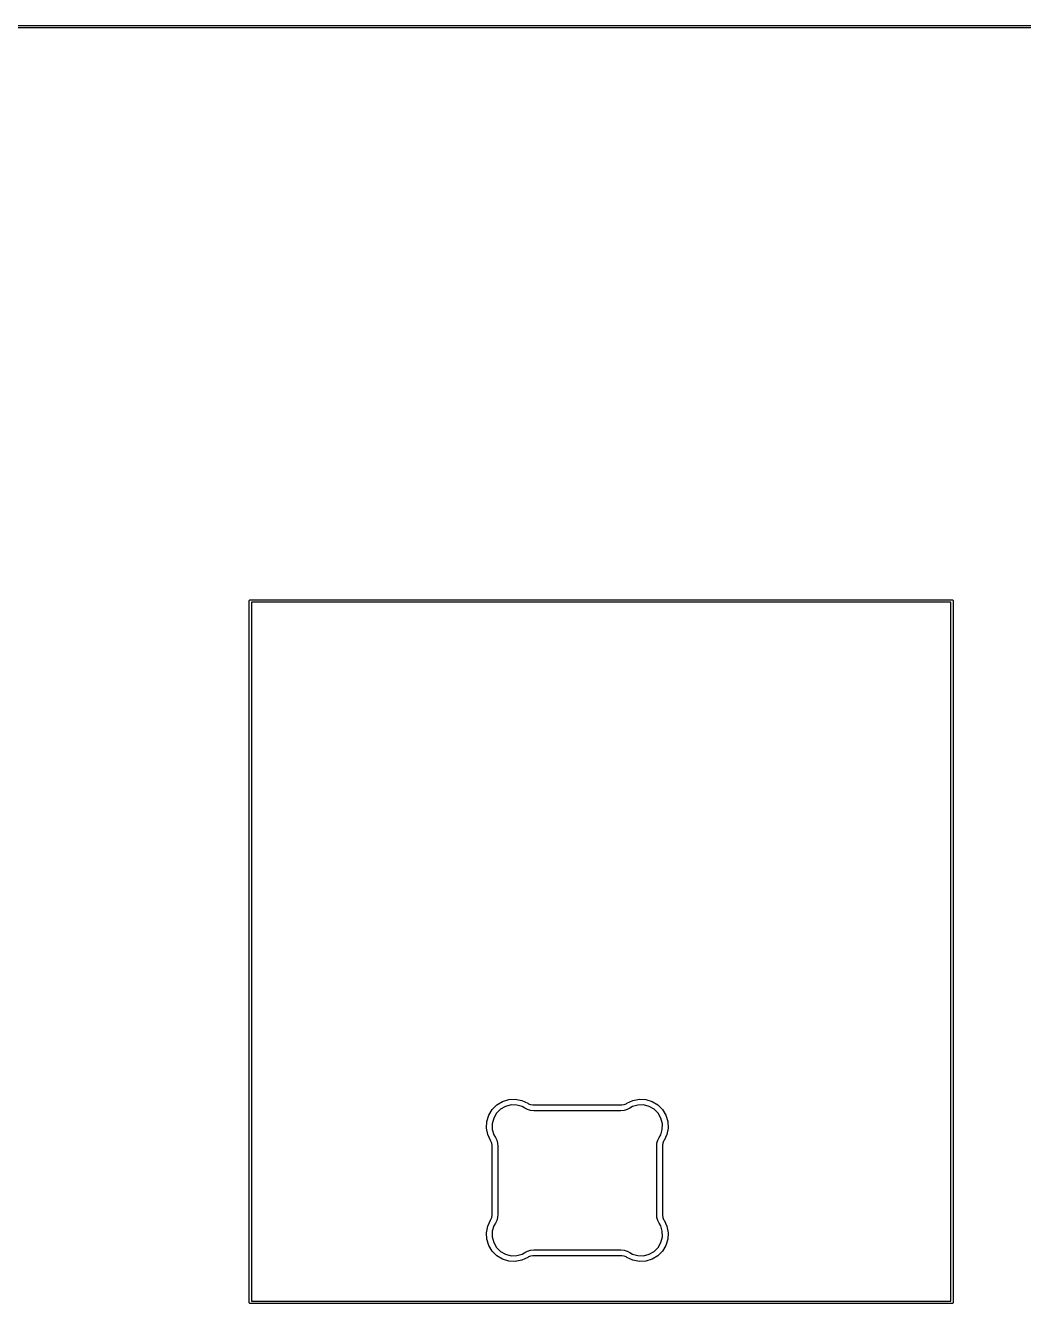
# Model space of a CAD drawing. Header units: millimetres. Extents: x 53 to 494, y -224 to -59.
# Drawn here: x 112.52 to 133.14, y -85.44 to -59.02 of the extents above; entities that cross this region are included whole.
import ezdxf

# ---------------------------------------------------------------- set-up
doc = ezdxf.new("R2010")
doc.units = ezdxf.units.MM
for name, color, linetype, true_color in [('Edge.Cuts', 254, 'CONTINUOUS', 0xd0d2cd), ('F.Courtyard', 6, 'CONTINUOUS', 0xff26e2), ('User.Eco2', 31, 'CONTINUOUS', 0xd8c852)]:
    doc.layers.add(name, color=color, linetype=linetype, true_color=true_color)

msp = doc.modelspace()

# ---------------------------------------------------------------- linework, layer by layer
at = {"layer": 'Edge.Cuts', "linetype": 'CONTINUOUS'}
for p, q in [((53.5, -59.015), (493.5, -59.015)), ((493.475, -59.065), (53.525, -59.065)), ((117.143, -70.91), (117.144903, -70.900433)), ((117.143, -85.41), (117.143, -70.91)), ((117.144903, -70.900433), (117.158433, -70.886903)), ((117.158433, -70.886903), (117.168, -70.885)), ((117.168, -70.885), (131.668, -70.885)), ((117.193, -70.935), (117.193, -85.385)), ((131.643, -70.935), (117.193, -70.935)), ((131.643, -85.385), (131.643, -70.935)), ((131.668, -70.885), (131.677567, -70.886903)), ((131.677567, -70.886903), (131.691097, -70.900433)), ((131.691097, -70.900433), (131.693, -70.91)), ((131.693, -70.91), (131.693, -85.41)), ((122.166885, -81.427652), (122.262652, -81.331885)), ((122.262652, -81.331885), (122.378609, -81.26191)), ((122.441018, -81.361594), (122.338537, -81.420096)), ((122.378609, -81.26191), (122.507974, -81.221819)), ((122.555294, -81.332167), (122.441018, -81.361594)), ((122.507974, -81.221819), (122.643181, -81.213959)), ((122.673285, -81.333897), (122.555294, -81.332167)), ((122.643181, -81.213959), (122.77632, -81.238787)), ((122.786649, -81.366661), (122.673285, -81.333897)), ((122.77632, -81.238787), (122.899603, -81.294852)), ((122.837082, -81.397277), (122.786649, -81.366661)), ((122.899603, -81.294852), (122.899606, -81.294853)), ((122.899606, -81.294853), (122.918358, -81.306327)), ((122.918358, -81.306327), (122.959425, -81.322036)), ((122.959425, -81.322036), (123.002662, -81.330023)), ((123.002662, -81.330023), (123.024646, -81.33)), ((123.024646, -81.33), (123.024647, -81.33)), ((123.024647, -81.33), (123.925, -81.33)), ((123.925, -81.33), (124.825353, -81.33)), ((124.825353, -81.33), (124.825354, -81.33)), ((124.825354, -81.33), (124.825355, -81.33)), ((124.825355, -81.33), (124.847339, -81.330024)), ((124.847339, -81.330024), (124.890575, -81.322037)), ((124.890575, -81.322037), (124.931641, -81.306328)), ((124.931641, -81.306328), (124.950393, -81.294854)), ((124.950393, -81.294854), (124.950394, -81.294853)), ((124.950394, -81.294853), (124.950395, -81.294853)), ((124.950395, -81.294853), (125.07368, -81.238787)), ((125.063351, -81.366661), (125.012917, -81.397277)), ((125.176715, -81.333897), (125.063351, -81.366661)), ((125.07368, -81.238787), (125.206819, -81.213959)), ((125.294706, -81.332167), (125.176715, -81.333897)), ((125.206819, -81.213959), (125.342026, -81.221819)), ((125.408982, -81.361594), (125.294706, -81.332167)), ((125.342026, -81.221819), (125.471391, -81.26191)), ((125.511463, -81.420096), (125.408982, -81.361594)), ((125.471391, -81.26191), (125.587348, -81.331885)), ((125.587348, -81.331885), (125.683115, -81.427652)), ((122.056819, -81.672974), (122.09691, -81.543609)), ((122.09691, -81.543609), (122.166885, -81.427652)), ((122.196594, -81.606018), (122.167167, -81.720294)), ((122.255096, -81.503537), (122.196594, -81.606018)), ((122.338537, -81.420096), (122.255096, -81.503537)), ((122.837084, -81.397279), (122.837082, -81.397277)), ((122.896026, -81.42624), (122.837084, -81.397279)), ((122.959249, -81.44401), (122.896026, -81.42624)), ((123.024646, -81.449999), (122.959249, -81.44401)), ((123.024647, -81.45), (123.024646, -81.449999)), ((123.024648, -81.45), (123.024647, -81.45)), ((123.925, -81.45), (123.024648, -81.45)), ((124.825351, -81.45), (123.925, -81.45)), ((124.825353, -81.45), (124.825351, -81.45)), ((124.825354, -81.449999), (124.825353, -81.45)), ((124.890751, -81.444011), (124.825354, -81.449999)), ((124.953974, -81.42624), (124.890751, -81.444011)), ((125.012917, -81.397278), (124.953974, -81.42624)), ((125.012917, -81.397277), (125.012917, -81.397278)), ((125.594904, -81.503537), (125.511463, -81.420096)), ((125.653406, -81.606018), (125.594904, -81.503537)), ((125.682833, -81.720294), (125.653406, -81.606018)), ((125.683115, -81.427652), (125.75309, -81.543609)), ((125.75309, -81.543609), (125.793181, -81.672974)), ((122.048959, -81.808181), (122.056819, -81.672974)), ((122.073787, -81.94132), (122.048959, -81.808181)), ((122.167167, -81.720294), (122.168897, -81.838285)), ((122.168897, -81.838285), (122.201661, -81.951649)), ((125.648339, -81.951649), (125.681103, -81.838285)), ((125.681103, -81.838285), (125.682833, -81.720294)), ((125.801041, -81.808181), (125.776213, -81.94132)), ((125.793181, -81.672974), (125.801041, -81.808181)), ((122.129852, -82.064603), (122.073787, -81.94132)), ((122.129853, -82.064606), (122.129852, -82.064603)), ((122.141327, -82.083358), (122.129853, -82.064606)), ((122.157036, -82.124425), (122.141327, -82.083358)), ((122.165023, -82.167662), (122.157036, -82.124425)), ((122.201661, -81.951649), (122.232277, -82.002082)), ((122.232277, -82.002082), (122.232279, -82.002084)), ((122.232279, -82.002084), (122.26124, -82.061026)), ((122.26124, -82.061026), (122.27901, -82.124249)), ((122.27901, -82.124249), (122.284999, -82.189646)), ((125.565003, -82.189631), (125.570978, -82.124252)), ((125.570978, -82.124252), (125.588753, -82.061017)), ((125.588753, -82.061017), (125.617719, -82.002089)), ((125.617719, -82.002089), (125.617721, -82.002085)), ((125.617721, -82.002085), (125.617726, -82.002075)), ((125.617726, -82.002075), (125.61773, -82.002069)), ((125.61773, -82.002069), (125.617731, -82.002067)), ((125.617731, -82.002067), (125.648339, -81.951649)), ((125.692953, -82.124422), (125.684972, -82.16765)), ((125.708663, -82.083366), (125.692953, -82.124422)), ((125.720138, -82.064621), (125.708663, -82.083366)), ((125.72014, -82.06461), (125.720138, -82.064621)), ((125.720147, -82.064605), (125.72014, -82.06461)), ((125.776213, -81.94132), (125.720147, -82.064605)), ((122.165, -82.189646), (122.165023, -82.167662)), ((122.165, -82.189647), (122.165, -82.189646)), ((122.165, -82.89), (122.165, -82.189647)), ((122.284999, -82.189646), (122.285, -82.189647)), ((122.285, -82.189647), (122.285, -82.89)), ((125.565, -82.189647), (125.565003, -82.189631)), ((125.565, -82.89), (125.565, -82.189647)), ((125.684972, -82.16765), (125.685, -82.189629)), ((125.685, -82.189629), (125.684997, -82.189635)), ((125.684997, -82.189635), (125.685, -82.189647)), ((125.685, -82.189647), (125.685, -82.89)), ((122.165, -83.590353), (122.165, -82.89)), ((122.285, -82.89), (122.285, -83.590351)), ((125.565, -83.590351), (125.565, -82.89)), ((125.685, -82.89), (125.685, -83.590353)), ((122.073787, -83.83868), (122.129853, -83.715395)), ((122.129853, -83.715394), (122.141327, -83.696642)), ((122.129853, -83.715395), (122.129853, -83.715394)), ((122.141327, -83.696642), (122.157036, -83.655575)), ((122.157036, -83.655575), (122.165023, -83.612338)), ((122.165, -83.590354), (122.165, -83.590353)), ((122.165023, -83.612338), (122.165, -83.590354)), ((122.26124, -83.718974), (122.232279, -83.777916)), ((122.27901, -83.655751), (122.26124, -83.718974)), ((122.285, -83.590352), (122.27901, -83.655751)), ((122.285, -83.590351), (122.285, -83.590352)), ((125.570989, -83.655751), (125.565, -83.590351)), ((125.58876, -83.718974), (125.570989, -83.655751)), ((125.61772, -83.777913), (125.58876, -83.718974)), ((125.685, -83.590355), (125.684976, -83.612339)), ((125.684976, -83.612339), (125.692963, -83.655575)), ((125.685, -83.590353), (125.684999, -83.590354)), ((125.684999, -83.590354), (125.685, -83.590355)), ((125.692963, -83.655575), (125.708672, -83.696641)), ((125.708672, -83.696641), (125.720146, -83.715393)), ((125.720146, -83.715393), (125.720147, -83.715394)), ((125.720147, -83.715394), (125.776214, -83.83868)), ((122.048959, -83.971819), (122.073787, -83.83868)), ((122.056819, -84.107026), (122.048959, -83.971819)), ((122.168897, -83.941715), (122.167167, -84.059706)), ((122.201661, -83.828351), (122.168897, -83.941715)), ((122.232277, -83.777917), (122.201661, -83.828351)), ((122.232279, -83.777916), (122.232277, -83.777917)), ((125.617721, -83.777916), (125.61772, -83.777913)), ((125.64834, -83.828351), (125.617721, -83.777916)), ((125.681104, -83.941716), (125.64834, -83.828351)), ((125.682834, -84.059707), (125.681104, -83.941716)), ((125.776214, -83.83868), (125.801043, -83.971819)), ((125.801043, -83.971819), (125.793183, -84.107026)), ((122.09691, -84.236391), (122.056819, -84.107026)), ((122.166885, -84.352348), (122.09691, -84.236391)), ((122.167167, -84.059706), (122.196594, -84.173982)), ((122.196594, -84.173982), (122.255096, -84.276463)), ((122.255096, -84.276463), (122.338537, -84.359904)), ((125.511465, -84.359907), (125.594907, -84.276465)), ((125.594907, -84.276465), (125.653408, -84.173983)), ((125.653408, -84.173983), (125.682834, -84.059707)), ((125.753092, -84.236392), (125.683117, -84.35235)), ((125.793183, -84.107026), (125.753092, -84.236392)), ((122.262652, -84.448115), (122.166885, -84.352348)), ((122.378609, -84.51809), (122.262652, -84.448115)), ((122.338537, -84.359904), (122.441018, -84.418406)), ((122.507974, -84.558181), (122.378609, -84.51809)), ((122.441018, -84.418406), (122.555294, -84.447833)), ((122.555294, -84.447833), (122.673285, -84.446103)), ((122.77632, -84.541213), (122.643181, -84.566041)), ((122.673285, -84.446103), (122.786649, -84.413339)), ((122.899603, -84.485147), (122.77632, -84.541213)), ((122.786649, -84.413339), (122.837082, -84.382722)), ((122.837082, -84.382722), (122.837084, -84.382721)), ((122.837084, -84.382721), (122.896026, -84.35376)), ((122.896026, -84.35376), (122.959249, -84.33599)), ((122.899606, -84.485147), (122.899603, -84.485147)), ((122.918358, -84.473673), (122.899606, -84.485147)), ((122.959425, -84.457964), (122.918358, -84.473673)), ((122.959249, -84.33599), (123.024646, -84.33)), ((123.002662, -84.449977), (122.959425, -84.457964)), ((123.024646, -84.45), (123.002662, -84.449977)), ((123.024646, -84.33), (123.024647, -84.33)), ((123.024647, -84.45), (123.024646, -84.449999)), ((123.024646, -84.449999), (123.024646, -84.45)), ((123.024647, -84.33), (123.925, -84.33)), ((123.925, -84.45), (123.024647, -84.45)), ((123.925, -84.33), (124.825353, -84.33)), ((124.825352, -84.45), (123.925, -84.45)), ((124.825353, -84.45), (124.825352, -84.45)), ((124.825353, -84.33), (124.825354, -84.33)), ((124.847337, -84.449977), (124.825353, -84.449999)), ((124.825353, -84.449999), (124.825353, -84.45)), ((124.825354, -84.33), (124.890752, -84.335991)), ((124.890575, -84.457965), (124.847337, -84.449977)), ((124.931642, -84.473674), (124.890575, -84.457965)), ((124.890752, -84.335991), (124.953973, -84.353761)), ((124.950393, -84.485146), (124.931642, -84.473674)), ((124.950394, -84.485147), (124.950393, -84.485146)), ((125.07368, -84.541214), (124.950394, -84.485147)), ((124.953973, -84.353761), (125.012914, -84.38272)), ((125.012914, -84.38272), (125.012916, -84.382721)), ((125.012916, -84.382721), (125.063351, -84.41334)), ((125.063351, -84.41334), (125.176716, -84.446104)), ((125.206819, -84.566043), (125.07368, -84.541214)), ((125.176716, -84.446104), (125.294707, -84.447834)), ((125.294707, -84.447834), (125.408983, -84.418408)), ((125.471392, -84.518092), (125.342026, -84.558183)), ((125.408983, -84.418408), (125.511465, -84.359907)), ((125.58735, -84.448117), (125.471392, -84.518092)), ((125.683117, -84.35235), (125.58735, -84.448117)), ((122.643181, -84.566041), (122.507974, -84.558181)), ((125.342026, -84.558183), (125.206819, -84.566043)), ((117.144903, -85.419567), (117.143, -85.41)), ((117.158433, -85.433097), (117.144903, -85.419567)), ((117.168, -85.435), (117.158433, -85.433097)), ((131.668, -85.435), (117.168, -85.435)), ((117.193, -85.385), (131.643, -85.385)), ((131.677567, -85.433097), (131.668, -85.435)), ((131.691097, -85.419567), (131.677567, -85.433097)), ((131.693, -85.41), (131.691097, -85.419567))]:
    msp.add_line(p, q, dxfattribs=at)
at = {"layer": 'F.Courtyard', "linetype": 'CONTINUOUS'}
for p, q in [((53.5, -59.015), (493.5, -59.015)), ((493.475, -59.065), (53.525, -59.065)), ((117.143, -70.91), (117.144903, -70.900433)), ((117.143, -85.41), (117.143, -70.91)), ((117.144903, -70.900433), (117.158433, -70.886903)), ((117.158433, -70.886903), (117.168, -70.885)), ((117.168, -70.885), (131.668, -70.885)), ((117.193, -70.935), (117.193, -85.385)), ((131.643, -70.935), (117.193, -70.935)), ((131.643, -85.385), (131.643, -70.935)), ((131.668, -70.885), (131.677567, -70.886903)), ((131.677567, -70.886903), (131.691097, -70.900433)), ((131.691097, -70.900433), (131.693, -70.91)), ((131.693, -70.91), (131.693, -85.41)), ((122.166885, -81.427652), (122.262652, -81.331885)), ((122.262652, -81.331885), (122.378609, -81.26191)), ((122.441018, -81.361594), (122.338537, -81.420096)), ((122.378609, -81.26191), (122.507974, -81.221819)), ((122.555294, -81.332167), (122.441018, -81.361594)), ((122.507974, -81.221819), (122.643181, -81.213959)), ((122.673285, -81.333897), (122.555294, -81.332167)), ((122.643181, -81.213959), (122.77632, -81.238787)), ((122.786649, -81.366661), (122.673285, -81.333897)), ((122.77632, -81.238787), (122.899603, -81.294852)), ((122.837082, -81.397277), (122.786649, -81.366661)), ((122.899603, -81.294852), (122.899606, -81.294853)), ((122.899606, -81.294853), (122.918358, -81.306327)), ((122.918358, -81.306327), (122.959425, -81.322036)), ((122.959425, -81.322036), (123.002662, -81.330023)), ((123.002662, -81.330023), (123.024646, -81.33)), ((123.024646, -81.33), (123.024647, -81.33)), ((123.024647, -81.33), (123.925, -81.33)), ((123.925, -81.33), (124.825353, -81.33)), ((124.825353, -81.33), (124.825354, -81.33)), ((124.825354, -81.33), (124.825355, -81.33)), ((124.825355, -81.33), (124.847339, -81.330024)), ((124.847339, -81.330024), (124.890575, -81.322037)), ((124.890575, -81.322037), (124.931641, -81.306328)), ((124.931641, -81.306328), (124.950393, -81.294854)), ((124.950393, -81.294854), (124.950394, -81.294853)), ((124.950394, -81.294853), (124.950395, -81.294853)), ((124.950395, -81.294853), (125.07368, -81.238787)), ((125.063351, -81.366661), (125.012917, -81.397277)), ((125.176715, -81.333897), (125.063351, -81.366661)), ((125.07368, -81.238787), (125.206819, -81.213959)), ((125.294706, -81.332167), (125.176715, -81.333897)), ((125.206819, -81.213959), (125.342026, -81.221819)), ((125.408982, -81.361594), (125.294706, -81.332167)), ((125.342026, -81.221819), (125.471391, -81.26191)), ((125.511463, -81.420096), (125.408982, -81.361594)), ((125.471391, -81.26191), (125.587348, -81.331885)), ((125.587348, -81.331885), (125.683115, -81.427652)), ((122.056819, -81.672974), (122.09691, -81.543609)), ((122.09691, -81.543609), (122.166885, -81.427652)), ((122.196594, -81.606018), (122.167167, -81.720294)), ((122.255096, -81.503537), (122.196594, -81.606018)), ((122.338537, -81.420096), (122.255096, -81.503537)), ((122.837084, -81.397279), (122.837082, -81.397277)), ((122.896026, -81.42624), (122.837084, -81.397279)), ((122.959249, -81.44401), (122.896026, -81.42624)), ((123.024646, -81.449999), (122.959249, -81.44401)), ((123.024647, -81.45), (123.024646, -81.449999)), ((123.024648, -81.45), (123.024647, -81.45)), ((123.925, -81.45), (123.024648, -81.45)), ((124.825351, -81.45), (123.925, -81.45)), ((124.825353, -81.45), (124.825351, -81.45)), ((124.825354, -81.449999), (124.825353, -81.45)), ((124.890751, -81.444011), (124.825354, -81.449999)), ((124.953974, -81.42624), (124.890751, -81.444011)), ((125.012917, -81.397278), (124.953974, -81.42624)), ((125.012917, -81.397277), (125.012917, -81.397278)), ((125.594904, -81.503537), (125.511463, -81.420096)), ((125.653406, -81.606018), (125.594904, -81.503537)), ((125.682833, -81.720294), (125.653406, -81.606018)), ((125.683115, -81.427652), (125.75309, -81.543609)), ((125.75309, -81.543609), (125.793181, -81.672974)), ((122.048959, -81.808181), (122.056819, -81.672974)), ((122.073787, -81.94132), (122.048959, -81.808181)), ((122.167167, -81.720294), (122.168897, -81.838285)), ((122.168897, -81.838285), (122.201661, -81.951649)), ((125.648339, -81.951649), (125.681103, -81.838285)), ((125.681103, -81.838285), (125.682833, -81.720294)), ((125.801041, -81.808181), (125.776213, -81.94132)), ((125.793181, -81.672974), (125.801041, -81.808181)), ((122.129852, -82.064603), (122.073787, -81.94132)), ((122.129853, -82.064606), (122.129852, -82.064603)), ((122.141327, -82.083358), (122.129853, -82.064606)), ((122.157036, -82.124425), (122.141327, -82.083358)), ((122.165023, -82.167662), (122.157036, -82.124425)), ((122.201661, -81.951649), (122.232277, -82.002082)), ((122.232277, -82.002082), (122.232279, -82.002084)), ((122.232279, -82.002084), (122.26124, -82.061026)), ((122.26124, -82.061026), (122.27901, -82.124249)), ((122.27901, -82.124249), (122.284999, -82.189646)), ((125.565003, -82.189631), (125.570978, -82.124252)), ((125.570978, -82.124252), (125.588753, -82.061017)), ((125.588753, -82.061017), (125.617719, -82.002089)), ((125.617719, -82.002089), (125.617721, -82.002085)), ((125.617721, -82.002085), (125.617726, -82.002075)), ((125.617726, -82.002075), (125.61773, -82.002069)), ((125.61773, -82.002069), (125.617731, -82.002067)), ((125.617731, -82.002067), (125.648339, -81.951649)), ((125.692953, -82.124422), (125.684972, -82.16765)), ((125.708663, -82.083366), (125.692953, -82.124422)), ((125.720138, -82.064621), (125.708663, -82.083366)), ((125.72014, -82.06461), (125.720138, -82.064621)), ((125.720147, -82.064605), (125.72014, -82.06461)), ((125.776213, -81.94132), (125.720147, -82.064605)), ((122.165, -82.189646), (122.165023, -82.167662)), ((122.165, -82.189647), (122.165, -82.189646)), ((122.165, -82.89), (122.165, -82.189647)), ((122.284999, -82.189646), (122.285, -82.189647)), ((122.285, -82.189647), (122.285, -82.89)), ((125.565, -82.189647), (125.565003, -82.189631)), ((125.565, -82.89), (125.565, -82.189647)), ((125.684972, -82.16765), (125.685, -82.189629)), ((125.685, -82.189629), (125.684997, -82.189635)), ((125.684997, -82.189635), (125.685, -82.189647)), ((125.685, -82.189647), (125.685, -82.89)), ((122.165, -83.590353), (122.165, -82.89)), ((122.285, -82.89), (122.285, -83.590351)), ((125.565, -83.590351), (125.565, -82.89)), ((125.685, -82.89), (125.685, -83.590353)), ((122.073787, -83.83868), (122.129853, -83.715395)), ((122.129853, -83.715394), (122.141327, -83.696642)), ((122.129853, -83.715395), (122.129853, -83.715394)), ((122.141327, -83.696642), (122.157036, -83.655575)), ((122.157036, -83.655575), (122.165023, -83.612338)), ((122.165, -83.590354), (122.165, -83.590353)), ((122.165023, -83.612338), (122.165, -83.590354)), ((122.26124, -83.718974), (122.232279, -83.777916)), ((122.27901, -83.655751), (122.26124, -83.718974)), ((122.285, -83.590352), (122.27901, -83.655751)), ((122.285, -83.590351), (122.285, -83.590352)), ((125.570989, -83.655751), (125.565, -83.590351)), ((125.58876, -83.718974), (125.570989, -83.655751)), ((125.61772, -83.777913), (125.58876, -83.718974)), ((125.685, -83.590355), (125.684976, -83.612339)), ((125.684976, -83.612339), (125.692963, -83.655575)), ((125.685, -83.590353), (125.684999, -83.590354)), ((125.684999, -83.590354), (125.685, -83.590355)), ((125.692963, -83.655575), (125.708672, -83.696641)), ((125.708672, -83.696641), (125.720146, -83.715393)), ((125.720146, -83.715393), (125.720147, -83.715394)), ((125.720147, -83.715394), (125.776214, -83.83868)), ((122.048959, -83.971819), (122.073787, -83.83868)), ((122.056819, -84.107026), (122.048959, -83.971819)), ((122.168897, -83.941715), (122.167167, -84.059706)), ((122.201661, -83.828351), (122.168897, -83.941715)), ((122.232277, -83.777917), (122.201661, -83.828351)), ((122.232279, -83.777916), (122.232277, -83.777917)), ((125.617721, -83.777916), (125.61772, -83.777913)), ((125.64834, -83.828351), (125.617721, -83.777916)), ((125.681104, -83.941716), (125.64834, -83.828351)), ((125.682834, -84.059707), (125.681104, -83.941716)), ((125.776214, -83.83868), (125.801043, -83.971819)), ((125.801043, -83.971819), (125.793183, -84.107026)), ((122.09691, -84.236391), (122.056819, -84.107026)), ((122.166885, -84.352348), (122.09691, -84.236391)), ((122.167167, -84.059706), (122.196594, -84.173982)), ((122.196594, -84.173982), (122.255096, -84.276463)), ((122.255096, -84.276463), (122.338537, -84.359904)), ((125.511465, -84.359907), (125.594907, -84.276465)), ((125.594907, -84.276465), (125.653408, -84.173983)), ((125.653408, -84.173983), (125.682834, -84.059707)), ((125.753092, -84.236392), (125.683117, -84.35235)), ((125.793183, -84.107026), (125.753092, -84.236392)), ((122.262652, -84.448115), (122.166885, -84.352348)), ((122.378609, -84.51809), (122.262652, -84.448115)), ((122.338537, -84.359904), (122.441018, -84.418406)), ((122.507974, -84.558181), (122.378609, -84.51809)), ((122.441018, -84.418406), (122.555294, -84.447833)), ((122.555294, -84.447833), (122.673285, -84.446103)), ((122.77632, -84.541213), (122.643181, -84.566041)), ((122.673285, -84.446103), (122.786649, -84.413339)), ((122.899603, -84.485147), (122.77632, -84.541213)), ((122.786649, -84.413339), (122.837082, -84.382722)), ((122.837082, -84.382722), (122.837084, -84.382721)), ((122.837084, -84.382721), (122.896026, -84.35376)), ((122.896026, -84.35376), (122.959249, -84.33599)), ((122.899606, -84.485147), (122.899603, -84.485147)), ((122.918358, -84.473673), (122.899606, -84.485147)), ((122.959425, -84.457964), (122.918358, -84.473673)), ((122.959249, -84.33599), (123.024646, -84.33)), ((123.002662, -84.449977), (122.959425, -84.457964)), ((123.024646, -84.45), (123.002662, -84.449977)), ((123.024646, -84.33), (123.024647, -84.33)), ((123.024647, -84.45), (123.024646, -84.449999)), ((123.024646, -84.449999), (123.024646, -84.45)), ((123.024647, -84.33), (123.925, -84.33)), ((123.925, -84.45), (123.024647, -84.45)), ((123.925, -84.33), (124.825353, -84.33)), ((124.825352, -84.45), (123.925, -84.45)), ((124.825353, -84.45), (124.825352, -84.45)), ((124.825353, -84.33), (124.825354, -84.33)), ((124.847337, -84.449977), (124.825353, -84.449999)), ((124.825353, -84.449999), (124.825353, -84.45)), ((124.825354, -84.33), (124.890752, -84.335991)), ((124.890575, -84.457965), (124.847337, -84.449977)), ((124.931642, -84.473674), (124.890575, -84.457965)), ((124.890752, -84.335991), (124.953973, -84.353761)), ((124.950393, -84.485146), (124.931642, -84.473674)), ((124.950394, -84.485147), (124.950393, -84.485146)), ((125.07368, -84.541214), (124.950394, -84.485147)), ((124.953973, -84.353761), (125.012914, -84.38272)), ((125.012914, -84.38272), (125.012916, -84.382721)), ((125.012916, -84.382721), (125.063351, -84.41334)), ((125.063351, -84.41334), (125.176716, -84.446104)), ((125.206819, -84.566043), (125.07368, -84.541214)), ((125.176716, -84.446104), (125.294707, -84.447834)), ((125.294707, -84.447834), (125.408983, -84.418408)), ((125.471392, -84.518092), (125.342026, -84.558183)), ((125.408983, -84.418408), (125.511465, -84.359907)), ((125.58735, -84.448117), (125.471392, -84.518092)), ((125.683117, -84.35235), (125.58735, -84.448117)), ((122.643181, -84.566041), (122.507974, -84.558181)), ((125.342026, -84.558183), (125.206819, -84.566043)), ((117.144903, -85.419567), (117.143, -85.41)), ((117.158433, -85.433097), (117.144903, -85.419567)), ((117.168, -85.435), (117.158433, -85.433097)), ((131.668, -85.435), (117.168, -85.435)), ((117.193, -85.385), (131.643, -85.385)), ((131.677567, -85.433097), (131.668, -85.435)), ((131.691097, -85.419567), (131.677567, -85.433097)), ((131.693, -85.41), (131.691097, -85.419567))]:
    msp.add_line(p, q, dxfattribs=at)
at = {"layer": 'User.Eco2', "linetype": 'CONTINUOUS'}
for p, q in [((53.5, -59.015), (493.5, -59.015)), ((493.475, -59.065), (53.525, -59.065)), ((117.143, -70.91), (117.144903, -70.900433)), ((117.143, -85.41), (117.143, -70.91)), ((117.144903, -70.900433), (117.158433, -70.886903)), ((117.158433, -70.886903), (117.168, -70.885)), ((117.168, -70.885), (131.668, -70.885)), ((117.193, -70.935), (117.193, -85.385)), ((131.643, -70.935), (117.193, -70.935)), ((131.643, -85.385), (131.643, -70.935)), ((131.668, -70.885), (131.677567, -70.886903)), ((131.677567, -70.886903), (131.691097, -70.900433)), ((131.691097, -70.900433), (131.693, -70.91)), ((131.693, -70.91), (131.693, -85.41)), ((122.166885, -81.427652), (122.262652, -81.331885)), ((122.262652, -81.331885), (122.378609, -81.26191)), ((122.441018, -81.361594), (122.338537, -81.420096)), ((122.378609, -81.26191), (122.507974, -81.221819)), ((122.555294, -81.332167), (122.441018, -81.361594)), ((122.507974, -81.221819), (122.643181, -81.213959)), ((122.673285, -81.333897), (122.555294, -81.332167)), ((122.643181, -81.213959), (122.77632, -81.238787)), ((122.786649, -81.366661), (122.673285, -81.333897)), ((122.77632, -81.238787), (122.899603, -81.294852)), ((122.837082, -81.397277), (122.786649, -81.366661)), ((122.899603, -81.294852), (122.899606, -81.294853)), ((122.899606, -81.294853), (122.918358, -81.306327)), ((122.918358, -81.306327), (122.959425, -81.322036)), ((122.959425, -81.322036), (123.002662, -81.330023)), ((123.002662, -81.330023), (123.024646, -81.33)), ((123.024646, -81.33), (123.024647, -81.33)), ((123.024647, -81.33), (123.925, -81.33)), ((123.925, -81.33), (124.825353, -81.33)), ((124.825353, -81.33), (124.825354, -81.33)), ((124.825354, -81.33), (124.825355, -81.33)), ((124.825355, -81.33), (124.847339, -81.330024)), ((124.847339, -81.330024), (124.890575, -81.322037)), ((124.890575, -81.322037), (124.931641, -81.306328)), ((124.931641, -81.306328), (124.950393, -81.294854)), ((124.950393, -81.294854), (124.950394, -81.294853)), ((124.950394, -81.294853), (124.950395, -81.294853)), ((124.950395, -81.294853), (125.07368, -81.238787)), ((125.063351, -81.366661), (125.012917, -81.397277)), ((125.176715, -81.333897), (125.063351, -81.366661)), ((125.07368, -81.238787), (125.206819, -81.213959)), ((125.294706, -81.332167), (125.176715, -81.333897)), ((125.206819, -81.213959), (125.342026, -81.221819)), ((125.408982, -81.361594), (125.294706, -81.332167)), ((125.342026, -81.221819), (125.471391, -81.26191)), ((125.511463, -81.420096), (125.408982, -81.361594)), ((125.471391, -81.26191), (125.587348, -81.331885)), ((125.587348, -81.331885), (125.683115, -81.427652)), ((122.056819, -81.672974), (122.09691, -81.543609)), ((122.09691, -81.543609), (122.166885, -81.427652)), ((122.196594, -81.606018), (122.167167, -81.720294)), ((122.255096, -81.503537), (122.196594, -81.606018)), ((122.338537, -81.420096), (122.255096, -81.503537)), ((122.837084, -81.397279), (122.837082, -81.397277)), ((122.896026, -81.42624), (122.837084, -81.397279)), ((122.959249, -81.44401), (122.896026, -81.42624)), ((123.024646, -81.449999), (122.959249, -81.44401)), ((123.024647, -81.45), (123.024646, -81.449999)), ((123.024648, -81.45), (123.024647, -81.45)), ((123.925, -81.45), (123.024648, -81.45)), ((124.825351, -81.45), (123.925, -81.45)), ((124.825353, -81.45), (124.825351, -81.45)), ((124.825354, -81.449999), (124.825353, -81.45)), ((124.890751, -81.444011), (124.825354, -81.449999)), ((124.953974, -81.42624), (124.890751, -81.444011)), ((125.012917, -81.397278), (124.953974, -81.42624)), ((125.012917, -81.397277), (125.012917, -81.397278)), ((125.594904, -81.503537), (125.511463, -81.420096)), ((125.653406, -81.606018), (125.594904, -81.503537)), ((125.682833, -81.720294), (125.653406, -81.606018)), ((125.683115, -81.427652), (125.75309, -81.543609)), ((125.75309, -81.543609), (125.793181, -81.672974)), ((122.048959, -81.808181), (122.056819, -81.672974)), ((122.073787, -81.94132), (122.048959, -81.808181)), ((122.167167, -81.720294), (122.168897, -81.838285)), ((122.168897, -81.838285), (122.201661, -81.951649)), ((125.648339, -81.951649), (125.681103, -81.838285)), ((125.681103, -81.838285), (125.682833, -81.720294)), ((125.801041, -81.808181), (125.776213, -81.94132)), ((125.793181, -81.672974), (125.801041, -81.808181)), ((122.129852, -82.064603), (122.073787, -81.94132)), ((122.129853, -82.064606), (122.129852, -82.064603)), ((122.141327, -82.083358), (122.129853, -82.064606)), ((122.157036, -82.124425), (122.141327, -82.083358)), ((122.165023, -82.167662), (122.157036, -82.124425)), ((122.201661, -81.951649), (122.232277, -82.002082)), ((122.232277, -82.002082), (122.232279, -82.002084)), ((122.232279, -82.002084), (122.26124, -82.061026)), ((122.26124, -82.061026), (122.27901, -82.124249)), ((122.27901, -82.124249), (122.284999, -82.189646)), ((125.565003, -82.189631), (125.570978, -82.124252)), ((125.570978, -82.124252), (125.588753, -82.061017)), ((125.588753, -82.061017), (125.617719, -82.002089)), ((125.617719, -82.002089), (125.617721, -82.002085)), ((125.617721, -82.002085), (125.617726, -82.002075)), ((125.617726, -82.002075), (125.61773, -82.002069)), ((125.61773, -82.002069), (125.617731, -82.002067)), ((125.617731, -82.002067), (125.648339, -81.951649)), ((125.692953, -82.124422), (125.684972, -82.16765)), ((125.708663, -82.083366), (125.692953, -82.124422)), ((125.720138, -82.064621), (125.708663, -82.083366)), ((125.72014, -82.06461), (125.720138, -82.064621)), ((125.720147, -82.064605), (125.72014, -82.06461)), ((125.776213, -81.94132), (125.720147, -82.064605)), ((122.165, -82.189646), (122.165023, -82.167662)), ((122.165, -82.189647), (122.165, -82.189646)), ((122.165, -82.89), (122.165, -82.189647)), ((122.284999, -82.189646), (122.285, -82.189647)), ((122.285, -82.189647), (122.285, -82.89)), ((125.565, -82.189647), (125.565003, -82.189631)), ((125.565, -82.89), (125.565, -82.189647)), ((125.684972, -82.16765), (125.685, -82.189629)), ((125.685, -82.189629), (125.684997, -82.189635)), ((125.684997, -82.189635), (125.685, -82.189647)), ((125.685, -82.189647), (125.685, -82.89)), ((122.165, -83.590353), (122.165, -82.89)), ((122.285, -82.89), (122.285, -83.590351)), ((125.565, -83.590351), (125.565, -82.89)), ((125.685, -82.89), (125.685, -83.590353)), ((122.073787, -83.83868), (122.129853, -83.715395)), ((122.129853, -83.715394), (122.141327, -83.696642)), ((122.129853, -83.715395), (122.129853, -83.715394)), ((122.141327, -83.696642), (122.157036, -83.655575)), ((122.157036, -83.655575), (122.165023, -83.612338)), ((122.165, -83.590354), (122.165, -83.590353)), ((122.165023, -83.612338), (122.165, -83.590354)), ((122.26124, -83.718974), (122.232279, -83.777916)), ((122.27901, -83.655751), (122.26124, -83.718974)), ((122.285, -83.590352), (122.27901, -83.655751)), ((122.285, -83.590351), (122.285, -83.590352)), ((125.570989, -83.655751), (125.565, -83.590351)), ((125.58876, -83.718974), (125.570989, -83.655751)), ((125.61772, -83.777913), (125.58876, -83.718974)), ((125.685, -83.590355), (125.684976, -83.612339)), ((125.684976, -83.612339), (125.692963, -83.655575)), ((125.685, -83.590353), (125.684999, -83.590354)), ((125.684999, -83.590354), (125.685, -83.590355)), ((125.692963, -83.655575), (125.708672, -83.696641)), ((125.708672, -83.696641), (125.720146, -83.715393)), ((125.720146, -83.715393), (125.720147, -83.715394)), ((125.720147, -83.715394), (125.776214, -83.83868)), ((122.048959, -83.971819), (122.073787, -83.83868)), ((122.056819, -84.107026), (122.048959, -83.971819)), ((122.168897, -83.941715), (122.167167, -84.059706)), ((122.201661, -83.828351), (122.168897, -83.941715)), ((122.232277, -83.777917), (122.201661, -83.828351)), ((122.232279, -83.777916), (122.232277, -83.777917)), ((125.617721, -83.777916), (125.61772, -83.777913)), ((125.64834, -83.828351), (125.617721, -83.777916)), ((125.681104, -83.941716), (125.64834, -83.828351)), ((125.682834, -84.059707), (125.681104, -83.941716)), ((125.776214, -83.83868), (125.801043, -83.971819)), ((125.801043, -83.971819), (125.793183, -84.107026)), ((122.09691, -84.236391), (122.056819, -84.107026)), ((122.166885, -84.352348), (122.09691, -84.236391)), ((122.167167, -84.059706), (122.196594, -84.173982)), ((122.196594, -84.173982), (122.255096, -84.276463)), ((122.255096, -84.276463), (122.338537, -84.359904)), ((125.511465, -84.359907), (125.594907, -84.276465)), ((125.594907, -84.276465), (125.653408, -84.173983)), ((125.653408, -84.173983), (125.682834, -84.059707)), ((125.753092, -84.236392), (125.683117, -84.35235)), ((125.793183, -84.107026), (125.753092, -84.236392)), ((122.262652, -84.448115), (122.166885, -84.352348)), ((122.378609, -84.51809), (122.262652, -84.448115)), ((122.338537, -84.359904), (122.441018, -84.418406)), ((122.507974, -84.558181), (122.378609, -84.51809)), ((122.441018, -84.418406), (122.555294, -84.447833)), ((122.555294, -84.447833), (122.673285, -84.446103)), ((122.77632, -84.541213), (122.643181, -84.566041)), ((122.673285, -84.446103), (122.786649, -84.413339)), ((122.899603, -84.485147), (122.77632, -84.541213)), ((122.786649, -84.413339), (122.837082, -84.382722)), ((122.837082, -84.382722), (122.837084, -84.382721)), ((122.837084, -84.382721), (122.896026, -84.35376)), ((122.896026, -84.35376), (122.959249, -84.33599)), ((122.899606, -84.485147), (122.899603, -84.485147)), ((122.918358, -84.473673), (122.899606, -84.485147)), ((122.959425, -84.457964), (122.918358, -84.473673)), ((122.959249, -84.33599), (123.024646, -84.33)), ((123.002662, -84.449977), (122.959425, -84.457964)), ((123.024646, -84.45), (123.002662, -84.449977)), ((123.024646, -84.33), (123.024647, -84.33)), ((123.024647, -84.45), (123.024646, -84.449999)), ((123.024646, -84.449999), (123.024646, -84.45)), ((123.024647, -84.33), (123.925, -84.33)), ((123.925, -84.45), (123.024647, -84.45)), ((123.925, -84.33), (124.825353, -84.33)), ((124.825352, -84.45), (123.925, -84.45)), ((124.825353, -84.45), (124.825352, -84.45)), ((124.825353, -84.33), (124.825354, -84.33)), ((124.847337, -84.449977), (124.825353, -84.449999)), ((124.825353, -84.449999), (124.825353, -84.45)), ((124.825354, -84.33), (124.890752, -84.335991)), ((124.890575, -84.457965), (124.847337, -84.449977)), ((124.931642, -84.473674), (124.890575, -84.457965)), ((124.890752, -84.335991), (124.953973, -84.353761)), ((124.950393, -84.485146), (124.931642, -84.473674)), ((124.950394, -84.485147), (124.950393, -84.485146)), ((125.07368, -84.541214), (124.950394, -84.485147)), ((124.953973, -84.353761), (125.012914, -84.38272)), ((125.012914, -84.38272), (125.012916, -84.382721)), ((125.012916, -84.382721), (125.063351, -84.41334)), ((125.063351, -84.41334), (125.176716, -84.446104)), ((125.206819, -84.566043), (125.07368, -84.541214)), ((125.176716, -84.446104), (125.294707, -84.447834)), ((125.294707, -84.447834), (125.408983, -84.418408)), ((125.471392, -84.518092), (125.342026, -84.558183)), ((125.408983, -84.418408), (125.511465, -84.359907)), ((125.58735, -84.448117), (125.471392, -84.518092)), ((125.683117, -84.35235), (125.58735, -84.448117)), ((122.643181, -84.566041), (122.507974, -84.558181)), ((125.342026, -84.558183), (125.206819, -84.566043)), ((117.144903, -85.419567), (117.143, -85.41)), ((117.158433, -85.433097), (117.144903, -85.419567)), ((117.168, -85.435), (117.158433, -85.433097)), ((131.668, -85.435), (117.168, -85.435)), ((117.193, -85.385), (131.643, -85.385)), ((131.677567, -85.433097), (131.668, -85.435)), ((131.691097, -85.419567), (131.677567, -85.433097)), ((131.693, -85.41), (131.691097, -85.419567))]:
    msp.add_line(p, q, dxfattribs=at)

doc.saveas('drawing.dxf')
